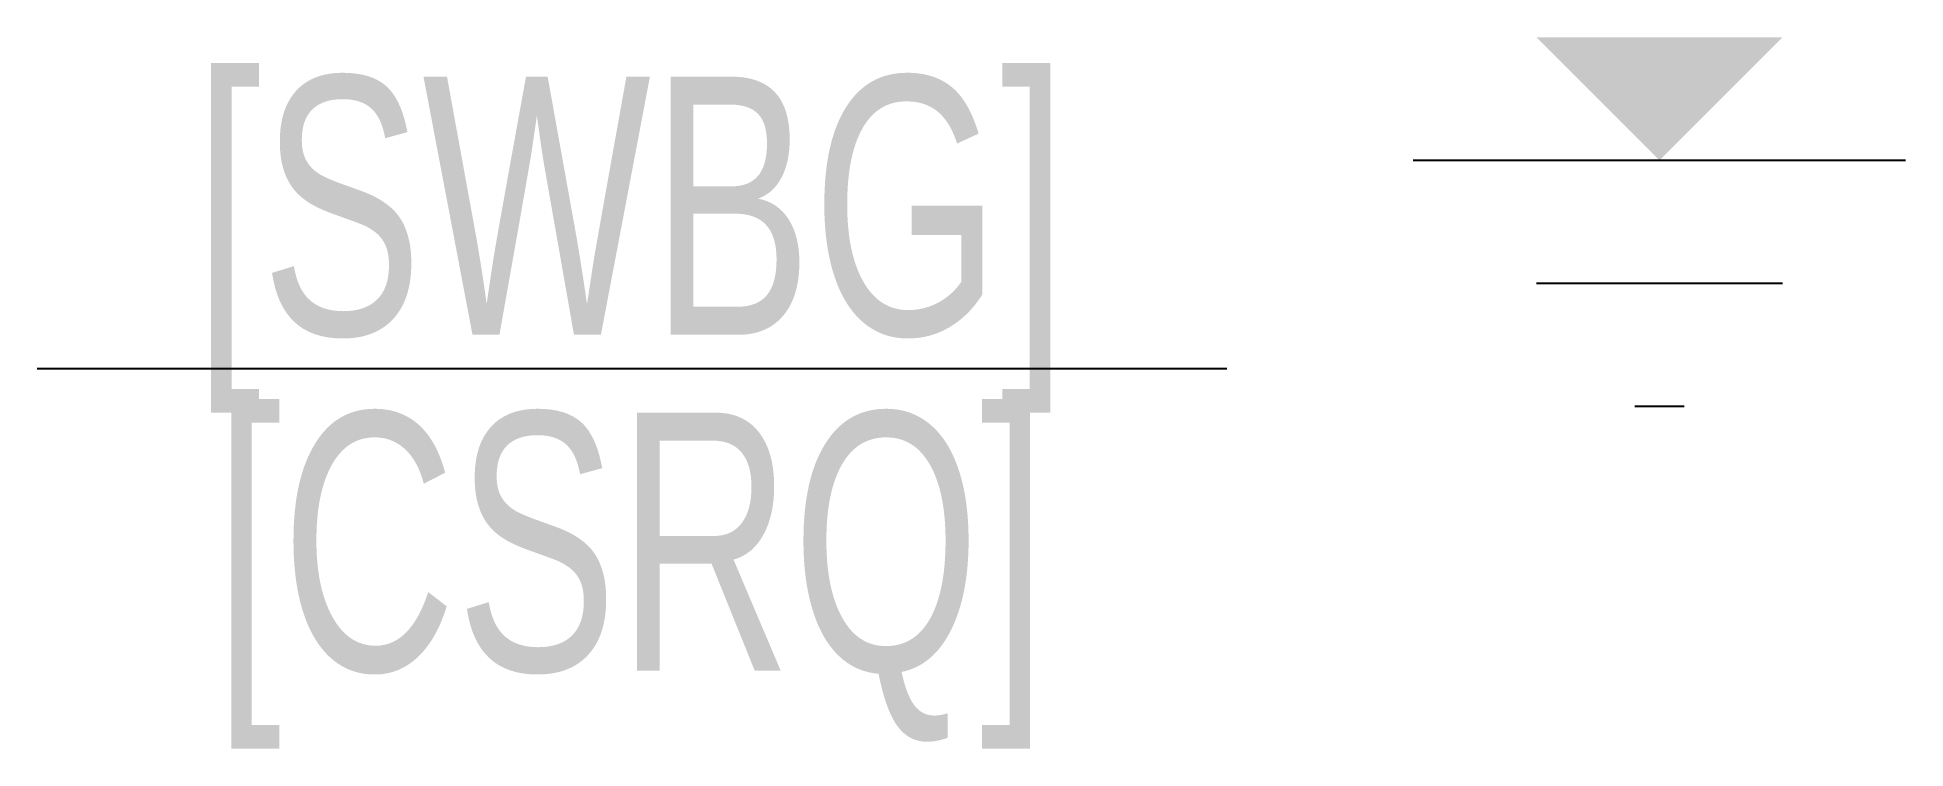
# Model space of a CAD drawing. Extents: x 2.8 to 18, y -3.2 to 2.6.
import ezdxf
from ezdxf.enums import TextEntityAlignment as Align

# ---------------------------------------------------------------- set-up
doc = ezdxf.new("R2010")
doc.units = 0
doc.header["$MEASUREMENT"] = 0
doc.layers.get('0').update_dxf_attribs({"linetype": 'CONTINUOUS'})
doc.layers.add('GICAD_SHUIWEI', color=7, linetype='CONTINUOUS')
doc.styles.add('LZ_FONTS_FS', font='hxm.ttf', dxfattribs={"width": 0.7})

msp = doc.modelspace()

# ---------------------------------------------------------------- linework, layer by layer
msp.add_line((2.834, -0.088), (12.499, -0.088))
at = {"layer": 'GICAD_SHUIWEI', "color": 5}
for p, q in [((14.014, 1.605), (18.014, 1.605)), ((15.014, 0.605), (17.014, 0.605)), ((15.814, -0.395), (16.214, -0.395))]:
    msp.add_line(p, q, dxfattribs=at)
msp.add_solid([(16.014, 1.605), (15.014, 2.605), (17.014, 2.605)], dxfattribs=at)

# ---------------------------------------------------------------- texts
at = {"style": 'LZ_FONTS_FS', "width": 0.7}
for s, p in [('[SWBG]', (7.655, 0.185)), ('[CSRQ]', (7.655, -2.548))]:
    msp.add_text(s, height=2.1, dxfattribs=at).set_placement(p, align=Align.CENTER)

doc.saveas('drawing.dxf')
